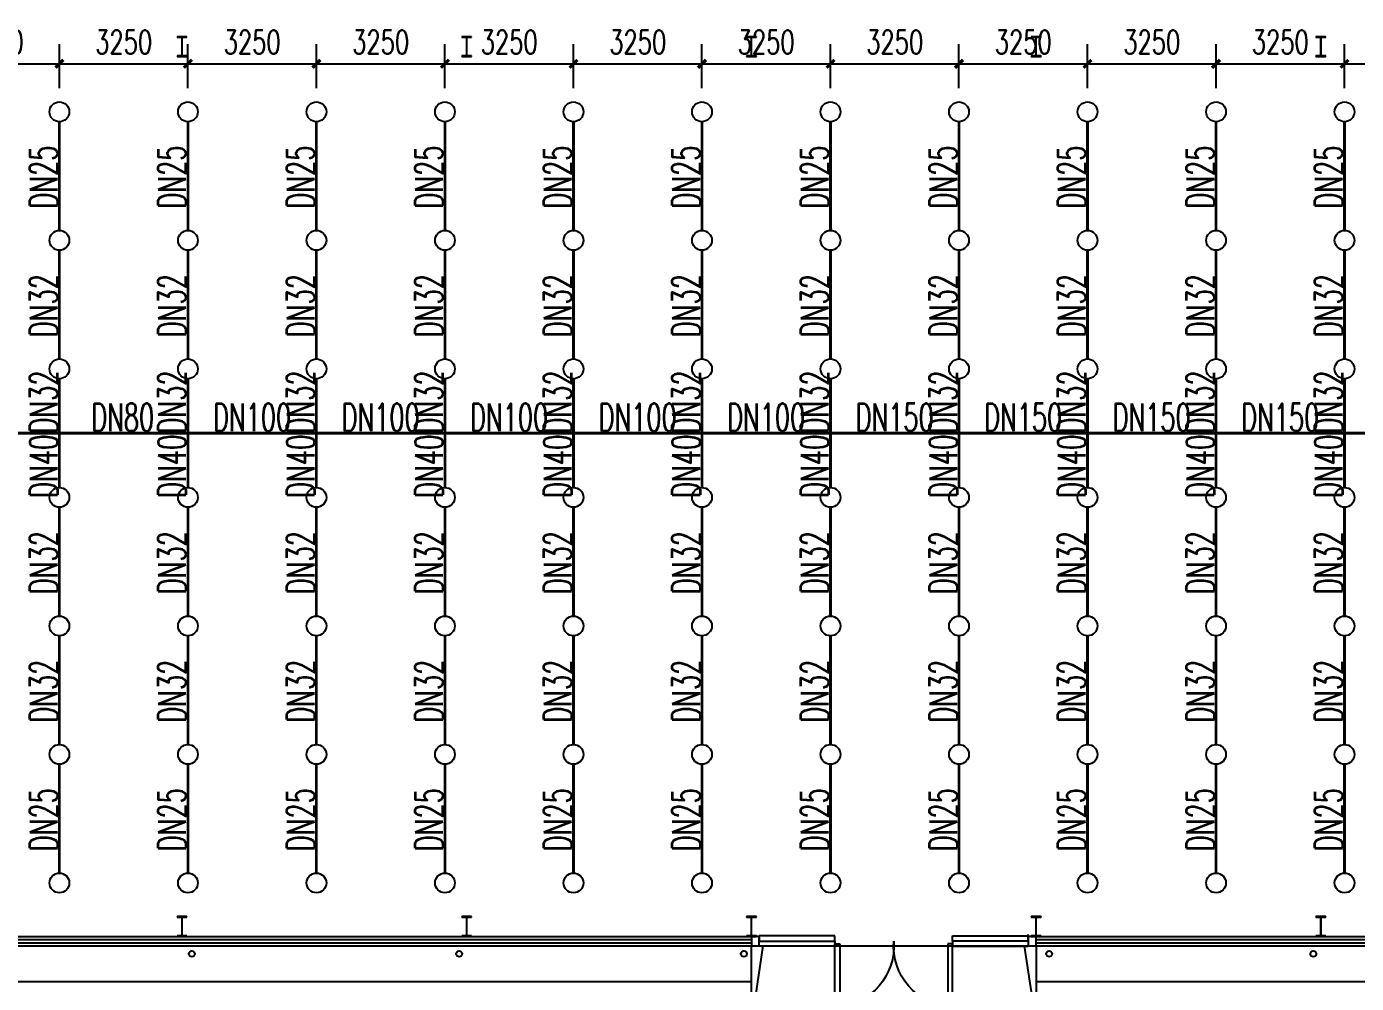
# Model space of a CAD drawing. Extents: x 4995099 to 5303443, y 4627657 to 4889583.
# Drawn here: x 5218589 to 5252219, y 4735146 to 4759341 of the extents above; entities that cross this region are included whole.
import ezdxf

# ---------------------------------------------------------------- set-up
doc = ezdxf.new("R2010")
doc.units = 0
doc.header["$LTSCALE"] = 1000
doc.header["$MEASUREMENT"] = 0
doc.layers.get('0').update_dxf_attribs({"color": 4, "linetype": 'CONTINUOUS'})
doc.layers.get('Defpoints').update_dxf_attribs({"linetype": 'CONTINUOUS'})
for name, color, linetype in [('COLUMN', 9, 'CONTINUOUS'), ('EQUIP_喷头', 7, 'CONTINUOUS'), ('EVTR', 2, 'CONTINUOUS'), ('PIPE-喷淋', 6, 'CONTINUOUS'), ('TEXT_喷淋', 7, 'CONTINUOUS'), ('TWT_DIM', 3, 'CONTINUOUS'), ('WALL', 5, 'CONTINUOUS'), ('WINDOW', 4, 'CONTINUOUS')]:
    doc.layers.add(name, color=color, linetype=linetype)
doc.styles.add('_TCH_DIM_T3', font='SIMPLEX', dxfattribs={"width": 0.705882, "bigfont": 'GBCBIG'})
doc.styles.add('_TWT_PIPEDN', font='SIMPLEX', dxfattribs={"width": 0.8, "height": 3.5, "bigfont": 'HZTXT'})
doc.dimstyles.new('_TWT_ARCH&&200', dxfattribs={"dimtxt": 595, "dimasz": 200, "dimexe": 500, "dimexo": 600, "dimgap": 252.5, "dimtad": 1, "dimdec": 0, "dimzin": 0, "dimdsep": 46, "dimtxsty": '_TCH_DIM_T3', "dimblk": 'ARCHTICK', "dimcen": 0.09, "dimclrt": 7, "dimazin": 2, "dimtfac": 1, "dimtdec": 0, "dimtix": 1, "dimtmove": 2, "dimatfit": 3, "dimfxl": 0, "dimtolj": 1, "dimtzin": 0, "dimarcsym": 0})

# ---------------------------------------------------------------- blocks, each defined once
blk = doc.blocks.new('_ArchTick')
at = {"color": 0, "linetype": 'ByBlock', "const_width": 0.4}
blk.add_lwpolyline([(-0.5, -0.5), (0.5, 0.5)], dxfattribs=at)
blk = doc.blocks.new('*D74')
at = {"layer": 'Defpoints', "color": 0}
for p in [(5255169, 4758400), (5251919, 4757186), (5255169, 4757186)]:
    blk.add_point(p, dxfattribs=at)
at = {"layer": 'TWT_DIM', "color": 0, "lineweight": -2}
for p, q in [((5251919, 4757786), (5251919, 4758900)), ((5255169, 4757786), (5255169, 4758900)), ((5251919, 4758400), (5255169, 4758400))]:
    blk.add_line(p, q, dxfattribs=at)
at = {"layer": 'TWT_DIM', "color": 0, "lineweight": -2, "xscale": 200, "yscale": 200, "zscale": 200, "rotation": 180}
blk.add_blockref('_ArchTick', (5251919, 4758400), dxfattribs=at)
at = {"layer": 'TWT_DIM', "color": 0, "lineweight": -2, "xscale": 200, "yscale": 200, "zscale": 200}
blk.add_blockref('_ArchTick', (5255169, 4758400), dxfattribs=at)
at = {"layer": 'TWT_DIM', "color": 7, "insert": (5253544, 4758950), "char_height": 595, "attachment_point": 5, "style": '_TCH_DIM_T3'}
blk.add_mtext('\\A1;3250', dxfattribs=at)
blk = doc.blocks.new('*D75')
at = {"layer": 'Defpoints', "color": 0}
for p in [(5251919, 4758400), (5248669, 4757186), (5251919, 4757186)]:
    blk.add_point(p, dxfattribs=at)
at = {"layer": 'TWT_DIM', "color": 0, "lineweight": -2}
for p, q in [((5248669, 4757786), (5248669, 4758900)), ((5251919, 4757786), (5251919, 4758900)), ((5248669, 4758400), (5251919, 4758400))]:
    blk.add_line(p, q, dxfattribs=at)
at = {"layer": 'TWT_DIM', "color": 0, "lineweight": -2, "xscale": 200, "yscale": 200, "zscale": 200, "rotation": 180}
blk.add_blockref('_ArchTick', (5248669, 4758400), dxfattribs=at)
at = {"layer": 'TWT_DIM', "color": 0, "lineweight": -2, "xscale": 200, "yscale": 200, "zscale": 200}
blk.add_blockref('_ArchTick', (5251919, 4758400), dxfattribs=at)
at = {"layer": 'TWT_DIM', "color": 7, "insert": (5250294, 4758950), "char_height": 595, "attachment_point": 5, "style": '_TCH_DIM_T3'}
blk.add_mtext('\\A1;3250', dxfattribs=at)
blk = doc.blocks.new('*D76')
at = {"layer": 'Defpoints', "color": 0}
for p in [(5248669, 4758400), (5245419, 4757186), (5248669, 4757186)]:
    blk.add_point(p, dxfattribs=at)
at = {"layer": 'TWT_DIM', "color": 0, "lineweight": -2}
for p, q in [((5245419, 4757786), (5245419, 4758900)), ((5248669, 4757786), (5248669, 4758900)), ((5245419, 4758400), (5248669, 4758400))]:
    blk.add_line(p, q, dxfattribs=at)
at = {"layer": 'TWT_DIM', "color": 0, "lineweight": -2, "xscale": 200, "yscale": 200, "zscale": 200, "rotation": 180}
blk.add_blockref('_ArchTick', (5245419, 4758400), dxfattribs=at)
at = {"layer": 'TWT_DIM', "color": 0, "lineweight": -2, "xscale": 200, "yscale": 200, "zscale": 200}
blk.add_blockref('_ArchTick', (5248669, 4758400), dxfattribs=at)
at = {"layer": 'TWT_DIM', "color": 7, "insert": (5247044, 4758950), "char_height": 595, "attachment_point": 5, "style": '_TCH_DIM_T3'}
blk.add_mtext('\\A1;3250', dxfattribs=at)
blk = doc.blocks.new('*D77')
at = {"layer": 'Defpoints', "color": 0}
for p in [(5245419, 4758400), (5242169, 4757186), (5245419, 4757186)]:
    blk.add_point(p, dxfattribs=at)
at = {"layer": 'TWT_DIM', "color": 0, "lineweight": -2}
for p, q in [((5242169, 4757786), (5242169, 4758900)), ((5245419, 4757786), (5245419, 4758900)), ((5242169, 4758400), (5245419, 4758400))]:
    blk.add_line(p, q, dxfattribs=at)
at = {"layer": 'TWT_DIM', "color": 0, "lineweight": -2, "xscale": 200, "yscale": 200, "zscale": 200, "rotation": 180}
blk.add_blockref('_ArchTick', (5242169, 4758400), dxfattribs=at)
at = {"layer": 'TWT_DIM', "color": 0, "lineweight": -2, "xscale": 200, "yscale": 200, "zscale": 200}
blk.add_blockref('_ArchTick', (5245419, 4758400), dxfattribs=at)
at = {"layer": 'TWT_DIM', "color": 7, "insert": (5243794, 4758950), "char_height": 595, "attachment_point": 5, "style": '_TCH_DIM_T3'}
blk.add_mtext('\\A1;3250', dxfattribs=at)
blk = doc.blocks.new('*D78')
at = {"layer": 'Defpoints', "color": 0}
for p in [(5242169, 4758400), (5238919, 4757186), (5242169, 4757186)]:
    blk.add_point(p, dxfattribs=at)
at = {"layer": 'TWT_DIM', "color": 0, "lineweight": -2}
for p, q in [((5238919, 4757786), (5238919, 4758900)), ((5242169, 4757786), (5242169, 4758900)), ((5238919, 4758400), (5242169, 4758400))]:
    blk.add_line(p, q, dxfattribs=at)
at = {"layer": 'TWT_DIM', "color": 0, "lineweight": -2, "xscale": 200, "yscale": 200, "zscale": 200, "rotation": 180}
blk.add_blockref('_ArchTick', (5238919, 4758400), dxfattribs=at)
at = {"layer": 'TWT_DIM', "color": 0, "lineweight": -2, "xscale": 200, "yscale": 200, "zscale": 200}
blk.add_blockref('_ArchTick', (5242169, 4758400), dxfattribs=at)
at = {"layer": 'TWT_DIM', "color": 7, "insert": (5240544, 4758950), "char_height": 595, "attachment_point": 5, "style": '_TCH_DIM_T3'}
blk.add_mtext('\\A1;3250', dxfattribs=at)
blk = doc.blocks.new('*D79')
at = {"layer": 'Defpoints', "color": 0}
for p in [(5238919, 4758400), (5235669, 4757186), (5238919, 4757186)]:
    blk.add_point(p, dxfattribs=at)
at = {"layer": 'TWT_DIM', "color": 0, "lineweight": -2}
for p, q in [((5235669, 4757786), (5235669, 4758900)), ((5238919, 4757786), (5238919, 4758900)), ((5235669, 4758400), (5238919, 4758400))]:
    blk.add_line(p, q, dxfattribs=at)
at = {"layer": 'TWT_DIM', "color": 0, "lineweight": -2, "xscale": 200, "yscale": 200, "zscale": 200, "rotation": 180}
blk.add_blockref('_ArchTick', (5235669, 4758400), dxfattribs=at)
at = {"layer": 'TWT_DIM', "color": 0, "lineweight": -2, "xscale": 200, "yscale": 200, "zscale": 200}
blk.add_blockref('_ArchTick', (5238919, 4758400), dxfattribs=at)
at = {"layer": 'TWT_DIM', "color": 7, "insert": (5237294, 4758950), "char_height": 595, "attachment_point": 5, "style": '_TCH_DIM_T3'}
blk.add_mtext('\\A1;3250', dxfattribs=at)
blk = doc.blocks.new('*D80')
at = {"layer": 'Defpoints', "color": 0}
for p in [(5235669, 4758400), (5232419, 4757186), (5235669, 4757186)]:
    blk.add_point(p, dxfattribs=at)
at = {"layer": 'TWT_DIM', "color": 0, "lineweight": -2}
for p, q in [((5232419, 4757786), (5232419, 4758900)), ((5235669, 4757786), (5235669, 4758900)), ((5232419, 4758400), (5235669, 4758400))]:
    blk.add_line(p, q, dxfattribs=at)
at = {"layer": 'TWT_DIM', "color": 0, "lineweight": -2, "xscale": 200, "yscale": 200, "zscale": 200, "rotation": 180}
blk.add_blockref('_ArchTick', (5232419, 4758400), dxfattribs=at)
at = {"layer": 'TWT_DIM', "color": 0, "lineweight": -2, "xscale": 200, "yscale": 200, "zscale": 200}
blk.add_blockref('_ArchTick', (5235669, 4758400), dxfattribs=at)
at = {"layer": 'TWT_DIM', "color": 7, "insert": (5234044, 4758950), "char_height": 595, "attachment_point": 5, "style": '_TCH_DIM_T3'}
blk.add_mtext('\\A1;3250', dxfattribs=at)
blk = doc.blocks.new('*D81')
at = {"layer": 'Defpoints', "color": 0}
for p in [(5232419, 4758400), (5229169, 4757186), (5232419, 4757186)]:
    blk.add_point(p, dxfattribs=at)
at = {"layer": 'TWT_DIM', "color": 0, "lineweight": -2}
for p, q in [((5229169, 4757786), (5229169, 4758900)), ((5232419, 4757786), (5232419, 4758900)), ((5229169, 4758400), (5232419, 4758400))]:
    blk.add_line(p, q, dxfattribs=at)
at = {"layer": 'TWT_DIM', "color": 0, "lineweight": -2, "xscale": 200, "yscale": 200, "zscale": 200, "rotation": 180}
blk.add_blockref('_ArchTick', (5229169, 4758400), dxfattribs=at)
at = {"layer": 'TWT_DIM', "color": 0, "lineweight": -2, "xscale": 200, "yscale": 200, "zscale": 200}
blk.add_blockref('_ArchTick', (5232419, 4758400), dxfattribs=at)
at = {"layer": 'TWT_DIM', "color": 7, "insert": (5230794, 4758950), "char_height": 595, "attachment_point": 5, "style": '_TCH_DIM_T3'}
blk.add_mtext('\\A1;3250', dxfattribs=at)
blk = doc.blocks.new('*D82')
at = {"layer": 'Defpoints', "color": 0}
for p in [(5229169, 4758400), (5225919, 4757186), (5229169, 4757186)]:
    blk.add_point(p, dxfattribs=at)
at = {"layer": 'TWT_DIM', "color": 0, "lineweight": -2}
for p, q in [((5225919, 4757786), (5225919, 4758900)), ((5229169, 4757786), (5229169, 4758900)), ((5225919, 4758400), (5229169, 4758400))]:
    blk.add_line(p, q, dxfattribs=at)
at = {"layer": 'TWT_DIM', "color": 0, "lineweight": -2, "xscale": 200, "yscale": 200, "zscale": 200, "rotation": 180}
blk.add_blockref('_ArchTick', (5225919, 4758400), dxfattribs=at)
at = {"layer": 'TWT_DIM', "color": 0, "lineweight": -2, "xscale": 200, "yscale": 200, "zscale": 200}
blk.add_blockref('_ArchTick', (5229169, 4758400), dxfattribs=at)
at = {"layer": 'TWT_DIM', "color": 7, "insert": (5227544, 4758950), "char_height": 595, "attachment_point": 5, "style": '_TCH_DIM_T3'}
blk.add_mtext('\\A1;3250', dxfattribs=at)
blk = doc.blocks.new('*D83')
at = {"layer": 'Defpoints', "color": 0}
for p in [(5225919, 4758400), (5222669, 4757186), (5225919, 4757186)]:
    blk.add_point(p, dxfattribs=at)
at = {"layer": 'TWT_DIM', "color": 0, "lineweight": -2}
for p, q in [((5222669, 4757786), (5222669, 4758900)), ((5225919, 4757786), (5225919, 4758900)), ((5222669, 4758400), (5225919, 4758400))]:
    blk.add_line(p, q, dxfattribs=at)
at = {"layer": 'TWT_DIM', "color": 0, "lineweight": -2, "xscale": 200, "yscale": 200, "zscale": 200, "rotation": 180}
blk.add_blockref('_ArchTick', (5222669, 4758400), dxfattribs=at)
at = {"layer": 'TWT_DIM', "color": 0, "lineweight": -2, "xscale": 200, "yscale": 200, "zscale": 200}
blk.add_blockref('_ArchTick', (5225919, 4758400), dxfattribs=at)
at = {"layer": 'TWT_DIM', "color": 7, "insert": (5224294, 4758950), "char_height": 595, "attachment_point": 5, "style": '_TCH_DIM_T3'}
blk.add_mtext('\\A1;3250', dxfattribs=at)
blk = doc.blocks.new('*D84')
at = {"layer": 'Defpoints', "color": 0}
for p in [(5222669, 4758400), (5219419, 4757186), (5222669, 4757186)]:
    blk.add_point(p, dxfattribs=at)
at = {"layer": 'TWT_DIM', "color": 0, "lineweight": -2}
for p, q in [((5219419, 4757786), (5219419, 4758900)), ((5222669, 4757786), (5222669, 4758900)), ((5219419, 4758400), (5222669, 4758400))]:
    blk.add_line(p, q, dxfattribs=at)
at = {"layer": 'TWT_DIM', "color": 0, "lineweight": -2, "xscale": 200, "yscale": 200, "zscale": 200, "rotation": 180}
blk.add_blockref('_ArchTick', (5219419, 4758400), dxfattribs=at)
at = {"layer": 'TWT_DIM', "color": 0, "lineweight": -2, "xscale": 200, "yscale": 200, "zscale": 200}
blk.add_blockref('_ArchTick', (5222669, 4758400), dxfattribs=at)
at = {"layer": 'TWT_DIM', "color": 7, "insert": (5221044, 4758950), "char_height": 595, "attachment_point": 5, "style": '_TCH_DIM_T3'}
blk.add_mtext('\\A1;3250', dxfattribs=at)
blk = doc.blocks.new('*D85')
at = {"layer": 'Defpoints', "color": 0}
for p in [(5219419, 4758400), (5216169, 4757186), (5219419, 4757186)]:
    blk.add_point(p, dxfattribs=at)
at = {"layer": 'TWT_DIM', "color": 0, "lineweight": -2}
for p, q in [((5216169, 4757786), (5216169, 4758900)), ((5219419, 4757786), (5219419, 4758900)), ((5216169, 4758400), (5219419, 4758400))]:
    blk.add_line(p, q, dxfattribs=at)
at = {"layer": 'TWT_DIM', "color": 0, "lineweight": -2, "xscale": 200, "yscale": 200, "zscale": 200, "rotation": 180}
blk.add_blockref('_ArchTick', (5216169, 4758400), dxfattribs=at)
at = {"layer": 'TWT_DIM', "color": 0, "lineweight": -2, "xscale": 200, "yscale": 200, "zscale": 200}
blk.add_blockref('_ArchTick', (5219419, 4758400), dxfattribs=at)
at = {"layer": 'TWT_DIM', "color": 7, "insert": (5217794, 4758950), "char_height": 595, "attachment_point": 5, "style": '_TCH_DIM_T3'}
blk.add_mtext('\\A1;3250', dxfattribs=at)
blk = doc.blocks.new('$DorLib2D$00000039')
for p, q in [((-0.2187, 0.0194), (-0.5, 0.0194)), ((-0.2187, 0), (-0.2187, 0.0194)), ((0.2187, 0), (0.2187, 0.0194)), ((0.2187, 0.0194), (0.5, 0.0194)), ((-0.5, 0), (-0.2187, 0)), ((-0.5, -0.0141), (-0.5, 0)), ((-0.2187, -0.0194), (-0.5, -0.0194)), ((-0.2187, 0), (-0.2187, -0.0194)), ((0.2187, 0), (0.2187, -0.0194)), ((0.5, 0), (0.2187, 0)), ((0.2187, -0.0194), (0.5, -0.0194)), ((0.5, -0.0141), (0.5, 0)), ((0.5, 0), (0.5, -0.025))]:
    blk.add_line(p, q)
for points in [[(-0.2006, 0.0097), (-0.2006, 0.2464), (-0.2187, 0.2464), (-0.2187, 0.0097)], [(0.2006, 0.0097), (0.2006, 0.2464), (0.2187, 0.2464), (0.2187, 0.0097)]]:
    blk.add_lwpolyline(points, close=True)
for centre, start, end in [((-0.2304, 0.0163), 355.9552, 84.8524), ((0.2304, 0.0163), 95.1476, 184.0448)]:
    blk.add_arc(centre, 0.231, start, end)
blk = doc.blocks.new('$TwtSys$00000125')
blk.add_circle((0, 0, 0), 1)

msp = doc.modelspace()

# ---------------------------------------------------------------- linework, layer by layer
for p, q in [((5215319.2, 4736335.7), (5236919.2, 4736335.7)), ((5215319.2, 4736255.7), (5236919.2, 4736255.7)), ((5215319.2, 4736175.7), (5236919.2, 4736175.7)), ((5215319.2, 4736095.7), (5236919.2, 4736095.7))]:
    msp.add_line(p, q)
for points in [[(5206979.2, 4758835.7), (5206979.2, 4735195.7), (5236919.2, 4735195.7)], [(5244119.2, 4735195.7), (5274059.2, 4735195.7), (5274059.2, 4758835.7)], [(5244119.2, 4736095.7), (5273159.2, 4736095.7), (5273159.2, 4743715.7)], [(5244119.2, 4736175.7), (5273079.2, 4736175.7), (5273079.2, 4743715.7)], [(5244119.2, 4736255.7), (5272999.2, 4736255.7), (5272999.2, 4743715.7)], [(5244119.2, 4736335.7), (5272919.2, 4736335.7), (5272919.2, 4743715.7)], [(5244119.2, 4736095.7), (5244119.2, 4734095.7), (5236919.2, 4734095.7), (5236919.2, 4736095.7)], [(5243819.2, 4736095.7), (5244119.2, 4734095.7), (5236919.2, 4734095.7), (5237219.2, 4736095.7)]]:
    msp.add_lwpolyline(points)
at = {"layer": 'COLUMN', "color": 5}
for p, q in [((5222644.2, 4759085.7), (5222394.2, 4759085.7)), ((5222394.2, 4759085.7), (5222394.2, 4759069.7)), ((5222394.2, 4759069.7), (5222509.2, 4759069.7)), ((5222509.2, 4759069.7), (5222514.2, 4759064.7)), ((5222514.2, 4759064.7), (5222514.2, 4758606.7)), ((5222524.2, 4759064.7), (5222529.2, 4759069.7)), ((5222524.2, 4758606.7), (5222524.2, 4759064.7)), ((5222529.2, 4759069.7), (5222644.2, 4759069.7)), ((5222644.2, 4759069.7), (5222644.2, 4759085.7)), ((5229844.2, 4759085.7), (5229594.2, 4759085.7)), ((5229594.2, 4759085.7), (5229594.2, 4759069.7)), ((5229594.2, 4759069.7), (5229709.2, 4759069.7)), ((5229709.2, 4759069.7), (5229714.2, 4759064.7)), ((5229714.2, 4759064.7), (5229714.2, 4758606.7)), ((5229724.2, 4759064.7), (5229729.2, 4759069.7)), ((5229724.2, 4758606.7), (5229724.2, 4759064.7)), ((5229729.2, 4759069.7), (5229844.2, 4759069.7)), ((5229844.2, 4759069.7), (5229844.2, 4759085.7)), ((5237044.2, 4759085.7), (5236794.2, 4759085.7)), ((5236794.2, 4759085.7), (5236794.2, 4759069.7)), ((5236794.2, 4759069.7), (5236909.2, 4759069.7)), ((5236909.2, 4759069.7), (5236914.2, 4759064.7)), ((5236914.2, 4759064.7), (5236914.2, 4758606.7)), ((5236924.2, 4759064.7), (5236929.2, 4759069.7)), ((5236924.2, 4758606.7), (5236924.2, 4759064.7)), ((5236929.2, 4759069.7), (5237044.2, 4759069.7)), ((5237044.2, 4759069.7), (5237044.2, 4759085.7)), ((5244244.2, 4759085.7), (5243994.2, 4759085.7)), ((5243994.2, 4759085.7), (5243994.2, 4759069.7)), ((5243994.2, 4759069.7), (5244109.2, 4759069.7)), ((5244109.2, 4759069.7), (5244114.2, 4759064.7)), ((5244114.2, 4759064.7), (5244114.2, 4758606.7)), ((5244124.2, 4759064.7), (5244129.2, 4759069.7)), ((5244124.2, 4758606.7), (5244124.2, 4759064.7)), ((5244129.2, 4759069.7), (5244244.2, 4759069.7)), ((5244244.2, 4759069.7), (5244244.2, 4759085.7)), ((5251444.2, 4759085.7), (5251194.2, 4759085.7)), ((5251194.2, 4759085.7), (5251194.2, 4759069.7)), ((5251194.2, 4759069.7), (5251309.2, 4759069.7)), ((5251309.2, 4759069.7), (5251314.2, 4759064.7)), ((5251314.2, 4759064.7), (5251314.2, 4758606.7)), ((5251324.2, 4759064.7), (5251329.2, 4759069.7)), ((5251324.2, 4758606.7), (5251324.2, 4759064.7)), ((5251329.2, 4759069.7), (5251444.2, 4759069.7)), ((5251444.2, 4759069.7), (5251444.2, 4759085.7)), ((5222509.2, 4758601.7), (5222394.2, 4758601.7)), ((5222394.2, 4758601.7), (5222394.2, 4758585.7)), ((5222394.2, 4758585.7), (5222644.2, 4758585.7)), ((5222514.2, 4758606.7), (5222509.2, 4758601.7)), ((5222529.2, 4758601.7), (5222524.2, 4758606.7)), ((5222644.2, 4758601.7), (5222529.2, 4758601.7)), ((5222644.2, 4758585.7), (5222644.2, 4758601.7)), ((5229709.2, 4758601.7), (5229594.2, 4758601.7)), ((5229594.2, 4758601.7), (5229594.2, 4758585.7)), ((5229594.2, 4758585.7), (5229844.2, 4758585.7)), ((5229714.2, 4758606.7), (5229709.2, 4758601.7)), ((5229729.2, 4758601.7), (5229724.2, 4758606.7)), ((5229844.2, 4758601.7), (5229729.2, 4758601.7)), ((5229844.2, 4758585.7), (5229844.2, 4758601.7)), ((5236909.2, 4758601.7), (5236794.2, 4758601.7)), ((5236794.2, 4758601.7), (5236794.2, 4758585.7)), ((5236794.2, 4758585.7), (5237044.2, 4758585.7)), ((5236914.2, 4758606.7), (5236909.2, 4758601.7)), ((5236929.2, 4758601.7), (5236924.2, 4758606.7)), ((5237044.2, 4758601.7), (5236929.2, 4758601.7)), ((5237044.2, 4758585.7), (5237044.2, 4758601.7)), ((5244109.2, 4758601.7), (5243994.2, 4758601.7)), ((5243994.2, 4758601.7), (5243994.2, 4758585.7)), ((5243994.2, 4758585.7), (5244244.2, 4758585.7)), ((5244114.2, 4758606.7), (5244109.2, 4758601.7)), ((5244129.2, 4758601.7), (5244124.2, 4758606.7)), ((5244244.2, 4758601.7), (5244129.2, 4758601.7)), ((5244244.2, 4758585.7), (5244244.2, 4758601.7)), ((5251309.2, 4758601.7), (5251194.2, 4758601.7)), ((5251194.2, 4758601.7), (5251194.2, 4758585.7)), ((5251194.2, 4758585.7), (5251444.2, 4758585.7)), ((5251314.2, 4758606.7), (5251309.2, 4758601.7)), ((5251329.2, 4758601.7), (5251324.2, 4758606.7)), ((5251444.2, 4758601.7), (5251329.2, 4758601.7)), ((5251444.2, 4758585.7), (5251444.2, 4758601.7)), ((5222644.2, 4736835.7), (5222394.2, 4736835.7)), ((5222394.2, 4736835.7), (5222394.2, 4736819.7)), ((5222394.2, 4736819.7), (5222509.2, 4736819.7)), ((5222509.2, 4736819.7), (5222514.2, 4736814.7)), ((5222514.2, 4736814.7), (5222514.2, 4736356.7)), ((5222524.2, 4736814.7), (5222529.2, 4736819.7)), ((5222524.2, 4736356.7), (5222524.2, 4736814.7)), ((5222529.2, 4736819.7), (5222644.2, 4736819.7)), ((5222644.2, 4736819.7), (5222644.2, 4736835.7)), ((5229844.2, 4736835.7), (5229594.2, 4736835.7)), ((5229594.2, 4736835.7), (5229594.2, 4736819.7)), ((5229594.2, 4736819.7), (5229709.2, 4736819.7)), ((5229709.2, 4736819.7), (5229714.2, 4736814.7)), ((5229714.2, 4736814.7), (5229714.2, 4736356.7)), ((5229724.2, 4736814.7), (5229729.2, 4736819.7)), ((5229724.2, 4736356.7), (5229724.2, 4736814.7)), ((5229729.2, 4736819.7), (5229844.2, 4736819.7)), ((5229844.2, 4736819.7), (5229844.2, 4736835.7)), ((5237044.2, 4736835.7), (5236794.2, 4736835.7)), ((5236794.2, 4736835.7), (5236794.2, 4736819.7)), ((5236794.2, 4736819.7), (5236909.2, 4736819.7)), ((5236909.2, 4736819.7), (5236914.2, 4736814.7)), ((5236914.2, 4736814.7), (5236914.2, 4736356.7)), ((5236924.2, 4736814.7), (5236929.2, 4736819.7)), ((5236924.2, 4736356.7), (5236924.2, 4736814.7)), ((5236929.2, 4736819.7), (5237044.2, 4736819.7)), ((5237044.2, 4736819.7), (5237044.2, 4736835.7)), ((5244244.2, 4736835.7), (5243994.2, 4736835.7)), ((5243994.2, 4736835.7), (5243994.2, 4736819.7)), ((5243994.2, 4736819.7), (5244109.2, 4736819.7)), ((5244109.2, 4736819.7), (5244114.2, 4736814.7)), ((5244114.2, 4736814.7), (5244114.2, 4736356.7)), ((5244124.2, 4736814.7), (5244129.2, 4736819.7)), ((5244124.2, 4736356.7), (5244124.2, 4736814.7)), ((5244129.2, 4736819.7), (5244244.2, 4736819.7)), ((5244244.2, 4736819.7), (5244244.2, 4736835.7)), ((5251444.2, 4736835.7), (5251194.2, 4736835.7)), ((5251194.2, 4736835.7), (5251194.2, 4736819.7)), ((5251194.2, 4736819.7), (5251309.2, 4736819.7)), ((5251309.2, 4736819.7), (5251314.2, 4736814.7)), ((5251314.2, 4736814.7), (5251314.2, 4736356.7)), ((5251324.2, 4736814.7), (5251329.2, 4736819.7)), ((5251324.2, 4736356.7), (5251324.2, 4736814.7)), ((5251329.2, 4736819.7), (5251444.2, 4736819.7)), ((5251444.2, 4736819.7), (5251444.2, 4736835.7)), ((5222509.2, 4736351.7), (5222394.2, 4736351.7)), ((5222394.2, 4736351.7), (5222394.2, 4736335.7)), ((5222394.2, 4736335.7), (5222644.2, 4736335.7)), ((5222514.2, 4736356.7), (5222509.2, 4736351.7)), ((5222529.2, 4736351.7), (5222524.2, 4736356.7)), ((5222644.2, 4736351.7), (5222529.2, 4736351.7)), ((5222644.2, 4736335.7), (5222644.2, 4736351.7)), ((5229709.2, 4736351.7), (5229594.2, 4736351.7)), ((5229594.2, 4736351.7), (5229594.2, 4736335.7)), ((5229594.2, 4736335.7), (5229844.2, 4736335.7)), ((5229714.2, 4736356.7), (5229709.2, 4736351.7)), ((5229729.2, 4736351.7), (5229724.2, 4736356.7)), ((5229844.2, 4736351.7), (5229729.2, 4736351.7)), ((5229844.2, 4736335.7), (5229844.2, 4736351.7)), ((5236909.2, 4736351.7), (5236794.2, 4736351.7)), ((5236794.2, 4736351.7), (5236794.2, 4736335.7)), ((5236794.2, 4736335.7), (5237044.2, 4736335.7)), ((5236914.2, 4736356.7), (5236909.2, 4736351.7)), ((5236929.2, 4736351.7), (5236924.2, 4736356.7)), ((5237044.2, 4736351.7), (5236929.2, 4736351.7)), ((5237044.2, 4736335.7), (5237044.2, 4736351.7)), ((5244109.2, 4736351.7), (5243994.2, 4736351.7)), ((5243994.2, 4736351.7), (5243994.2, 4736335.7)), ((5243994.2, 4736335.7), (5244244.2, 4736335.7)), ((5244114.2, 4736356.7), (5244109.2, 4736351.7)), ((5244129.2, 4736351.7), (5244124.2, 4736356.7)), ((5244244.2, 4736351.7), (5244129.2, 4736351.7)), ((5244244.2, 4736335.7), (5244244.2, 4736351.7)), ((5251309.2, 4736351.7), (5251194.2, 4736351.7)), ((5251194.2, 4736351.7), (5251194.2, 4736335.7)), ((5251194.2, 4736335.7), (5251444.2, 4736335.7)), ((5251314.2, 4736356.7), (5251309.2, 4736351.7)), ((5251329.2, 4736351.7), (5251324.2, 4736356.7)), ((5251444.2, 4736351.7), (5251329.2, 4736351.7)), ((5251444.2, 4736335.7), (5251444.2, 4736351.7))]:
    msp.add_line(p, q, dxfattribs=at)
at = {"layer": 'EVTR'}
for centre in [(5222769.3, 4735891.2), (5229529.5, 4735891.2), (5236729.5, 4735891.2), (5244449, 4735891.2), (5251129.5, 4735891.2)]:
    msp.add_circle(centre, 75, dxfattribs=at)
at = {"layer": 'PIPE-喷淋', "ltscale": 2, "const_width": 70}
for points in [[(5219419.2, 4756935.7), (5219419.2, 4754185.7)], [(5222669.2, 4756935.7), (5222669.2, 4754185.7)], [(5225919.2, 4756935.7), (5225919.2, 4754185.7)], [(5229169.2, 4756935.7), (5229169.2, 4754185.7)], [(5232419.2, 4756935.7), (5232419.2, 4754185.7)], [(5235669.2, 4756935.7), (5235669.2, 4754185.7)], [(5238919.2, 4756935.7), (5238919.2, 4754185.7)], [(5242169.2, 4756935.7), (5242169.2, 4754185.7)], [(5245419.2, 4756935.7), (5245419.2, 4754185.7)], [(5248669.2, 4756935.7), (5248669.2, 4754185.7)], [(5251919.2, 4756935.7), (5251919.2, 4754185.7)], [(5219419.2, 4753685.7), (5219419.2, 4750935.7)], [(5222669.2, 4753685.7), (5222669.2, 4750935.7)], [(5225919.2, 4753685.7), (5225919.2, 4750935.7)], [(5229169.2, 4753685.7), (5229169.2, 4750935.7)], [(5232419.2, 4753685.7), (5232419.2, 4750935.7)], [(5235669.2, 4753685.7), (5235669.2, 4750935.7)], [(5238919.2, 4753685.7), (5238919.2, 4750935.7)], [(5242169.2, 4753685.7), (5242169.2, 4750935.7)], [(5245419.2, 4753685.7), (5245419.2, 4750935.7)], [(5248669.2, 4753685.7), (5248669.2, 4750935.7)], [(5251919.2, 4753685.7), (5251919.2, 4750935.7)], [(5219419.2, 4750435.7), (5219419.2, 4749060.7)], [(5222669.2, 4750435.7), (5222669.2, 4749060.7)], [(5225919.2, 4750435.7), (5225919.2, 4749060.7)], [(5229169.2, 4750435.7), (5229169.2, 4749060.7)], [(5232419.2, 4750435.7), (5232419.2, 4749060.7)], [(5235669.2, 4750435.7), (5235669.2, 4749060.7)], [(5238919.2, 4750435.7), (5238919.2, 4749060.7)], [(5242169.2, 4750435.7), (5242169.2, 4749060.7)], [(5245419.2, 4750435.7), (5245419.2, 4749060.7)], [(5248669.2, 4750435.7), (5248669.2, 4749060.7)], [(5251919.2, 4750435.7), (5251919.2, 4749060.7)], [(5219419.2, 4749060.7), (5219419.2, 4747685.7)], [(5222669.2, 4749060.7), (5222669.2, 4747685.7)], [(5225919.2, 4749060.7), (5225919.2, 4747685.7)], [(5229169.2, 4749060.7), (5229169.2, 4747685.7)], [(5232419.2, 4749060.7), (5232419.2, 4747685.7)], [(5235669.2, 4749060.7), (5235669.2, 4747685.7)], [(5238919.2, 4749060.7), (5238919.2, 4747685.7)], [(5242169.2, 4749060.7), (5242169.2, 4747685.7)], [(5245419.2, 4749060.7), (5245419.2, 4747685.7)], [(5248669.2, 4749060.7), (5248669.2, 4747685.7)], [(5251919.2, 4749060.7), (5251919.2, 4747685.7)], [(5219419.2, 4747185.7), (5219419.2, 4744435.7)], [(5222669.2, 4747185.7), (5222669.2, 4744435.7)], [(5225919.2, 4747185.7), (5225919.2, 4744435.7)], [(5229169.2, 4747185.7), (5229169.2, 4744435.7)], [(5232419.2, 4747185.7), (5232419.2, 4744435.7)], [(5235669.2, 4747185.7), (5235669.2, 4744435.7)], [(5238919.2, 4747185.7), (5238919.2, 4744435.7)], [(5242169.2, 4747185.7), (5242169.2, 4744435.7)], [(5245419.2, 4747185.7), (5245419.2, 4744435.7)], [(5248669.2, 4747185.7), (5248669.2, 4744435.7)], [(5251919.2, 4747185.7), (5251919.2, 4744435.7)], [(5219419.2, 4743935.7), (5219419.2, 4741185.7)], [(5222669.2, 4743935.7), (5222669.2, 4741185.7)], [(5225919.2, 4743935.7), (5225919.2, 4741185.7)], [(5229169.2, 4743935.7), (5229169.2, 4741185.7)], [(5232419.2, 4743935.7), (5232419.2, 4741185.7)], [(5235669.2, 4743935.7), (5235669.2, 4741185.7)], [(5238919.2, 4743935.7), (5238919.2, 4741185.7)], [(5242169.2, 4743935.7), (5242169.2, 4741185.7)], [(5245419.2, 4743935.7), (5245419.2, 4741185.7)], [(5248669.2, 4743935.7), (5248669.2, 4741185.7)], [(5251919.2, 4743935.7), (5251919.2, 4741185.7)], [(5219419.2, 4740685.7), (5219419.2, 4737935.7)], [(5222669.2, 4740685.7), (5222669.2, 4737935.7)], [(5225919.2, 4740685.7), (5225919.2, 4737935.7)], [(5229169.2, 4740685.7), (5229169.2, 4737935.7)], [(5232419.2, 4740685.7), (5232419.2, 4737935.7)], [(5235669.2, 4740685.7), (5235669.2, 4737935.7)], [(5238919.2, 4740685.7), (5238919.2, 4737935.7)], [(5242169.2, 4740685.7), (5242169.2, 4737935.7)], [(5245419.2, 4740685.7), (5245419.2, 4737935.7)], [(5248669.2, 4740685.7), (5248669.2, 4737935.7)], [(5251919.2, 4740685.7), (5251919.2, 4737935.7)]]:
    msp.add_lwpolyline(points, dxfattribs=at)
at = {"layer": 'PIPE-喷淋', "color": 0, "ltscale": 2, "const_width": 70}
for points in [[(5219419.2, 4749060.7), (5216169.2, 4749060.7)], [(5222669.2, 4749060.7), (5219419.2, 4749060.7)], [(5225919.2, 4749060.7), (5222669.2, 4749060.7)], [(5229169.2, 4749060.7), (5225919.2, 4749060.7)], [(5232419.2, 4749060.7), (5229169.2, 4749060.7)], [(5235669.2, 4749060.7), (5232419.2, 4749060.7)], [(5238919.2, 4749060.7), (5235669.2, 4749060.7)], [(5242169.2, 4749060.7), (5238919.2, 4749060.7)], [(5245419.2, 4749060.7), (5242169.2, 4749060.7)], [(5248669.2, 4749060.7), (5245419.2, 4749060.7)], [(5251919.2, 4749060.7), (5248669.2, 4749060.7)], [(5255169.2, 4749060.7), (5251919.2, 4749060.7)]]:
    msp.add_lwpolyline(points, dxfattribs=at)
at = {"layer": 'WALL'}
for p, q in [((5236919.2, 4736335.7), (5236919.2, 4736095.7)), ((5237119.2, 4736335.7), (5237044.2, 4736335.7)), ((5237119.2, 4736095.7), (5237119.2, 4736335.7)), ((5243994.2, 4736335.7), (5243919.2, 4736335.7)), ((5243919.2, 4736335.7), (5243919.2, 4736095.7)), ((5244119.2, 4736095.7), (5244119.2, 4736335.7)), ((5236919.2, 4736095.7), (5237119.2, 4736095.7)), ((5243919.2, 4736095.7), (5244119.2, 4736095.7))]:
    msp.add_line(p, q, dxfattribs=at)
at = {"layer": 'WINDOW'}
msp.add_line((5237119.2, 4736095.7), (5243919.2, 4736095.7), dxfattribs=at)

# ---------------------------------------------------------------- block references
at = {"layer": 'EQUIP_喷头', "xscale": 250, "yscale": 250, "zscale": 250, "rotation": 269.9999999991955}
for p in [(5219419.2, 4757185.7), (5222669.2, 4757185.7), (5225919.2, 4757185.7), (5229169.2, 4757185.7), (5232419.2, 4757185.7), (5235669.2, 4757185.7), (5238919.2, 4757185.7), (5242169.2, 4757185.7), (5245419.2, 4757185.7), (5248669.2, 4757185.7), (5251919.2, 4757185.7), (5219419.2, 4753935.7), (5222669.2, 4753935.7), (5225919.2, 4753935.7), (5229169.2, 4753935.7), (5232419.2, 4753935.7), (5235669.2, 4753935.7), (5238919.2, 4753935.7), (5242169.2, 4753935.7), (5245419.2, 4753935.7), (5248669.2, 4753935.7), (5251919.2, 4753935.7), (5219419.2, 4750685.7), (5222669.2, 4750685.7), (5225919.2, 4750685.7), (5229169.2, 4750685.7), (5232419.2, 4750685.7), (5235669.2, 4750685.7), (5238919.2, 4750685.7), (5242169.2, 4750685.7), (5245419.2, 4750685.7), (5248669.2, 4750685.7), (5251919.2, 4750685.7), (5219419.2, 4747435.7), (5222669.2, 4747435.7), (5225919.2, 4747435.7), (5229169.2, 4747435.7), (5232419.2, 4747435.7), (5235669.2, 4747435.7), (5238919.2, 4747435.7), (5242169.2, 4747435.7), (5245419.2, 4747435.7), (5248669.2, 4747435.7), (5251919.2, 4747435.7), (5219419.2, 4744185.7), (5222669.2, 4744185.7), (5225919.2, 4744185.7), (5229169.2, 4744185.7), (5232419.2, 4744185.7), (5235669.2, 4744185.7), (5238919.2, 4744185.7), (5242169.2, 4744185.7), (5245419.2, 4744185.7), (5248669.2, 4744185.7), (5251919.2, 4744185.7), (5219419.2, 4740935.7), (5222669.2, 4740935.7), (5225919.2, 4740935.7), (5229169.2, 4740935.7), (5232419.2, 4740935.7), (5235669.2, 4740935.7), (5238919.2, 4740935.7), (5242169.2, 4740935.7), (5245419.2, 4740935.7), (5248669.2, 4740935.7), (5251919.2, 4740935.7), (5219419.2, 4737685.7), (5222669.2, 4737685.7), (5225919.2, 4737685.7), (5229169.2, 4737685.7), (5232419.2, 4737685.7), (5235669.2, 4737685.7), (5238919.2, 4737685.7), (5242169.2, 4737685.7), (5245419.2, 4737685.7), (5248669.2, 4737685.7), (5251919.2, 4737685.7)]:
    msp.add_blockref('$TwtSys$00000125', p, dxfattribs=at)
at = {"layer": 'WINDOW', "xscale": 6800, "yscale": -6800, "zscale": 6800, "rotation": 2.519818053110201e-10}
msp.add_blockref('$DorLib2D$00000039', (5240519.2, 4736215.7), dxfattribs=at)

# ---------------------------------------------------------------- texts
at = {"layer": 'TEXT_喷淋', "style": '_TWT_PIPEDN', "width": 0.64}
for s, p in [('DN25', (5219369.2, 4754739.4)), ('DN25', (5222619.2, 4754739.4)), ('DN25', (5225869.2, 4754739.4)), ('DN25', (5229119.2, 4754739.4)), ('DN25', (5232369.2, 4754739.4)), ('DN25', (5235619.2, 4754739.4)), ('DN25', (5238869.2, 4754739.4)), ('DN25', (5242119.2, 4754739.4)), ('DN25', (5245369.2, 4754739.4)), ('DN25', (5248619.2, 4754739.4)), ('DN25', (5251869.2, 4754739.4)), ('DN32', (5219369.2, 4751489.4)), ('DN32', (5222619.2, 4751489.4)), ('DN32', (5225869.2, 4751489.4)), ('DN32', (5229119.2, 4751489.4)), ('DN32', (5232369.2, 4751489.4)), ('DN32', (5235619.2, 4751489.4)), ('DN32', (5238869.2, 4751489.4)), ('DN32', (5242119.2, 4751489.4)), ('DN32', (5245369.2, 4751489.4)), ('DN32', (5248619.2, 4751489.4)), ('DN32', (5251869.2, 4751489.4)), ('DN32', (5219369.2, 4749051.9)), ('DN32', (5222619.2, 4749051.9)), ('DN32', (5225869.2, 4749051.9)), ('DN32', (5229119.2, 4749051.9)), ('DN32', (5232369.2, 4749051.9)), ('DN32', (5235619.2, 4749051.9)), ('DN32', (5238869.2, 4749051.9)), ('DN32', (5242119.2, 4749051.9)), ('DN32', (5245369.2, 4749051.9)), ('DN32', (5248619.2, 4749051.9)), ('DN32', (5251869.2, 4749051.9)), ('DN40', (5219369.2, 4747426.9)), ('DN40', (5222619.2, 4747426.9)), ('DN40', (5225869.2, 4747426.9)), ('DN40', (5229119.2, 4747426.9)), ('DN40', (5232369.2, 4747426.9)), ('DN40', (5235619.2, 4747426.9)), ('DN40', (5238869.2, 4747426.9)), ('DN40', (5242119.2, 4747426.9)), ('DN40', (5245369.2, 4747426.9)), ('DN40', (5248619.2, 4747426.9)), ('DN40', (5251869.2, 4747426.9)), ('DN32', (5219369.2, 4744989.4)), ('DN32', (5222619.2, 4744989.4)), ('DN32', (5225869.2, 4744989.4)), ('DN32', (5229119.2, 4744989.4)), ('DN32', (5232369.2, 4744989.4)), ('DN32', (5235619.2, 4744989.4)), ('DN32', (5238869.2, 4744989.4)), ('DN32', (5242119.2, 4744989.4)), ('DN32', (5245369.2, 4744989.4)), ('DN32', (5248619.2, 4744989.4)), ('DN32', (5251869.2, 4744989.4)), ('DN32', (5219369.2, 4741739.4)), ('DN32', (5222619.2, 4741739.4)), ('DN32', (5225869.2, 4741739.4)), ('DN32', (5229119.2, 4741739.4)), ('DN32', (5232369.2, 4741739.4)), ('DN32', (5235619.2, 4741739.4)), ('DN32', (5238869.2, 4741739.4)), ('DN32', (5242119.2, 4741739.4)), ('DN32', (5245369.2, 4741739.4)), ('DN32', (5248619.2, 4741739.4)), ('DN32', (5251869.2, 4741739.4)), ('DN25', (5219369.2, 4738489.4)), ('DN25', (5222619.2, 4738489.4)), ('DN25', (5225869.2, 4738489.4)), ('DN25', (5229119.2, 4738489.4)), ('DN25', (5232369.2, 4738489.4)), ('DN25', (5235619.2, 4738489.4)), ('DN25', (5238869.2, 4738489.4)), ('DN25', (5242119.2, 4738489.4)), ('DN25', (5245369.2, 4738489.4)), ('DN25', (5248619.2, 4738489.4)), ('DN25', (5251869.2, 4738489.4))]:
    msp.add_text(s, height=700, rotation=90, dxfattribs=at).set_placement(p)
for s, p in [('DN80', (5220222.8, 4749110.7)), ('DN100', (5223302.2, 4749110.7)), ('DN100', (5226552.2, 4749110.7)), ('DN100', (5229802.2, 4749110.7)), ('DN100', (5233052.2, 4749110.7)), ('DN100', (5236302.2, 4749110.7)), ('DN150', (5239552.2, 4749110.7)), ('DN150', (5242802.2, 4749110.7)), ('DN150', (5246052.2, 4749110.7)), ('DN150', (5249302.2, 4749110.7))]:
    msp.add_text(s, height=700, dxfattribs=at).set_placement(p)

# ---------------------------------------------------------------- dimensions: what is measured, and where the dimension line sits
at = {"layer": 'TWT_DIM', "color": 0}
for p1, p2, picture, middle in [((5216169.2, 4757185.7), (5219419.2, 4757185.7), '*D85', (5217794.2, 4758950.2)), ((5219419.2, 4757185.7), (5222669.2, 4757185.7), '*D84', (5221044.2, 4758950.2)), ((5222669.2, 4757185.7), (5225919.2, 4757185.7), '*D83', (5224294.2, 4758950.2)), ((5225919.2, 4757185.7), (5229169.2, 4757185.7), '*D82', (5227544.2, 4758950.2)), ((5229169.2, 4757185.7), (5232419.2, 4757185.7), '*D81', (5230794.2, 4758950.2)), ((5232419.2, 4757185.7), (5235669.2, 4757185.7), '*D80', (5234044.2, 4758950.2)), ((5235669.2, 4757185.7), (5238919.2, 4757185.7), '*D79', (5237294.2, 4758950.2)), ((5238919.2, 4757185.7), (5242169.2, 4757185.7), '*D78', (5240544.2, 4758950.2)), ((5242169.2, 4757185.7), (5245419.2, 4757185.7), '*D77', (5243794.2, 4758950.2)), ((5245419.2, 4757185.7), (5248669.2, 4757185.7), '*D76', (5247044.2, 4758950.2)), ((5248669.2, 4757185.7), (5251919.2, 4757185.7), '*D75', (5250294.2, 4758950.2)), ((5251919.2, 4757185.7), (5255169.2, 4757185.7), '*D74', (5253544.2, 4758950.2))]:
    dim = msp.add_aligned_dim(p1=p1, p2=p2, distance=1214.4, dimstyle='_TWT_ARCH&&200', dxfattribs=at)
    dim.commit()
    dim.dimension.update_dxf_attribs({"geometry": picture, "text_midpoint": middle})

doc.saveas('drawing.dxf')
